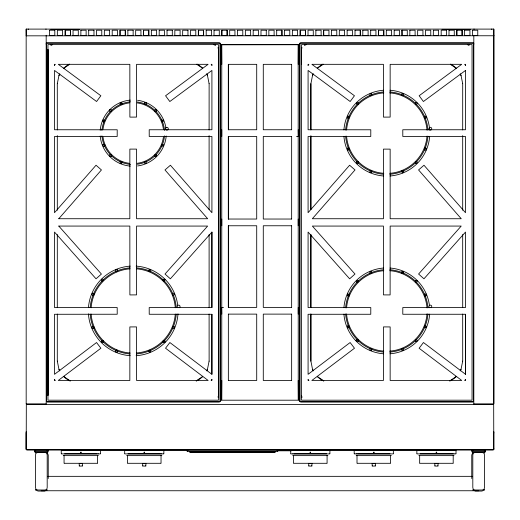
<?xml version="1.0" encoding="UTF-8"?>
<svg xmlns="http://www.w3.org/2000/svg" width="520" height="520" viewBox="0 0 520 520"><rect width="100%" height="100%" fill="white"/><g stroke="black" fill="none" stroke-linecap="round" stroke-linejoin="round"><path stroke-width="0.78" d="M47.95 395.441L47.95 44.616L218.472 44.616L218.472 400.185L47.95 400.185L47.95 49.368L47.964 395.375M211.9 374.283L211.906 314.269L211.919 374.322L169.871 342.537L165.535 348.225L208.15 380.478L136.578 380.478L136.539 326.905L129.851 326.931L129.844 380.478L58.266 380.478L100.893 348.244L96.551 342.537L54.502 374.322L54.502 314.281L117.221 314.243L117.189 307.554L54.509 307.554L54.502 232.063L96.038 278.805L101.413 274.053L58.799 226.083M211.894 307.534L211.919 232.063L211.919 307.541L149.201 307.587L149.227 314.269L211.894 314.294M301.522 64.344L301.555 44.616L472.05 44.616L472.05 400.185L301.529 400.185L301.529 49.368A4.732 4.732 0 0 1 301.892 47.554L301.529 49.368M465.478 314.294L465.498 374.322L465.491 314.269L402.786 314.262L402.812 307.554L465.498 307.541L465.504 232.063L423.963 278.805L418.594 274.034L461.214 226.07L390.156 226.07L390.117 294.925L383.435 294.892L383.422 226.07L312.364 226.07L354.985 274.034L349.635 278.817L308.081 232.063L308.081 307.541L370.799 307.587L370.773 314.269L308.081 314.281L308.081 374.322L350.129 342.537L354.478 348.244L311.851 380.478L383.422 380.478L383.461 326.905L390.15 326.931L390.15 380.465L461.734 380.478L419.12 348.263L423.429 342.524L465.491 374.263M493.818 403.936L493.838 29.101M465.491 70.499L465.491 129.753L402.786 129.76L402.812 136.468L465.498 136.481L465.498 212.693L423.982 165.237L418.568 169.949L461.247 218.732L390.156 218.732L390.15 149.13L383.461 149.103L383.422 218.732L312.338 218.732L355.017 169.949L349.615 165.224L308.081 212.686L308.081 136.481L370.773 136.468L370.799 129.785L308.094 129.753L308.081 70.441L350.162 101.51L354.445 95.752L311.896 64.324L383.422 64.331L383.461 117.124L390.15 117.091L390.15 64.344L461.688 64.324L419.153 95.739L423.397 101.523L465.478 70.48M211.913 232.083L170.365 278.817L165.016 274.034L207.636 226.077L136.578 226.07L136.565 294.892L129.883 294.925L129.844 226.07L58.786 226.07M54.516 65.305L55.257 64.331L54.509 64.331L54.502 65.364M308.1 65.305L308.841 64.331L308.094 64.331L308.081 65.364M465.491 379.509L465.498 380.465L464.718 380.478L465.491 379.457M57.311 83.701L58.981 75.322M206.785 370.851A21.924 21.924 0 0 0 207.422 369.447L209.105 361.107M312.559 75.322L310.895 83.701L310.895 129.935L310.875 83.635M460.363 370.851A21.924 21.924 0 0 0 461.006 369.447L462.69 361.107M26.163 29.101L26.182 403.936M46.443 43.114L46.443 401.694L47.385 402.084L219.037 402.084L219.98 401.694L220.369 400.751L220.369 44.057L219.98 43.114L219.037 42.725L47.385 42.725L46.443 43.114L46.052 44.057M49.517 30.212L49.569 35.516L54.802 35.496L54.821 30.264M62.634 35.445L57.33 35.445L57.35 30.212L62.634 30.212L62.589 35.496M70.46 35.49L70.466 30.212L70.466 35.496L65.182 35.496L65.163 30.264L70.466 30.264M73.067 35.496L73.028 30.219L78.299 30.212L78.299 35.496L72.995 35.445M80.847 30.264L86.132 30.212L86.132 35.496L80.847 35.496L80.899 30.212M88.68 30.212L88.731 35.516L93.964 35.496L93.99 30.264M101.797 35.445L96.492 35.445L96.512 30.212L101.797 30.212L101.751 35.496M109.655 35.445L104.325 35.445L104.358 30.219L109.655 30.264M26.319 404.443L26.208 449.735M109.623 35.49L109.629 30.264M112.229 35.496L112.19 30.219L117.462 30.212L117.462 35.496L112.158 35.445M125.288 35.49L125.294 30.212L125.294 35.496L120.01 35.496L119.99 30.264L125.294 30.264M109.889 109.791L109.889 111.462M127.842 30.212L127.894 35.516L133.133 35.496L133.153 30.264M34.762 449.852L34.762 452.069M46.182 403.936L46.182 35.243M35.516 452.485L35.984 452.953L35.516 455.032L35.516 487.461L35.984 489.541L35.516 490.009L38.064 491.062L44.642 491.062L47.19 490.009L46.722 489.541L47.19 487.461L47.19 455.032L46.722 452.953L47.19 452.485L48.243 455.032L48.243 478.543M120.205 102.895L120.205 104.566M109.889 154.765L109.889 156.429M140.966 35.445L135.655 35.445L135.674 30.212L140.966 30.212L140.913 35.496M47.944 452.069L47.944 449.852M120.205 161.727L120.205 163.326M148.785 35.49L148.798 30.212L148.798 35.496L143.507 35.496L143.488 30.264L148.798 30.264M151.346 30.264L156.631 30.212L156.631 35.496L151.392 35.516L151.32 30.264M93.808 295.081L93.808 293.41M93.808 328.413L92.151 328.4L92.138 326.742M159.178 30.264L164.463 30.212L164.463 35.496L159.178 35.496L159.224 30.212M93.795 328.4L93.808 326.742M146.211 104.566L144.56 104.552L144.547 102.895M146.198 104.552L146.211 102.895M167.011 30.212L167.056 35.516L172.296 35.496L172.315 30.264M103.246 340.873C104.819 343.317 100.041 343.252 101.582 340.873M117.377 271.512L117.377 269.841M156.526 111.462L156.526 109.791M146.198 163.312C146.991 158.516 141.557 164.268 146.211 163.326M180.128 35.445L174.817 35.445L174.844 30.212L180.128 30.212L180.076 35.496M187.98 35.445L182.65 35.445L182.683 30.219L187.98 30.264M156.526 156.429L156.526 154.765M187.947 35.49L187.961 30.264M117.364 351.969C118.157 347.172 112.723 352.924 117.377 351.981M190.554 35.496L190.515 30.219L195.793 30.212L195.793 35.496L190.483 35.445M203.613 35.49L203.625 30.212L203.625 35.496L198.341 35.496L198.315 30.264L203.625 30.264M206.174 30.212L206.219 35.516L211.458 35.496L211.478 30.264M214.006 30.264L219.291 30.212L219.291 35.496L214.006 35.496L214.052 30.212M221.761 44.739L221.761 399.737M227.11 35.49L227.123 30.212L227.123 35.496L221.839 35.496L221.819 30.264L227.123 30.264M172.608 293.41L172.608 295.081M164.84 340.873C166.406 343.317 161.629 343.252 163.169 340.873M229.717 35.496L229.671 30.212L234.956 30.212L234.942 35.49L229.651 35.445M237.504 30.264L242.788 30.212L242.788 35.496L237.504 35.496L237.549 30.212M172.608 326.742L172.608 328.413M250.64 35.445L250.64 30.264M253.169 30.264L258.453 30.212L258.453 35.496L253.169 35.496L253.214 30.212M266.305 35.445L260.981 35.445L261.007 30.219L266.305 30.264M266.272 35.49L266.286 30.264M268.879 35.496L268.834 30.212L274.118 30.212L274.105 35.49L268.814 35.445M276.666 30.264L281.95 30.212L281.95 35.496L276.666 35.496L276.718 30.212M281.938 35.49L281.95 30.264M284.499 30.264L289.783 30.212L289.783 35.496L284.479 35.445L284.479 30.264M292.331 30.264L297.615 30.212L297.615 35.496L292.331 35.496L292.383 30.212M300.021 43.114L300.021 401.694L299.631 400.751L299.631 44.057L300.021 43.114L300.963 42.725L472.615 42.725L473.558 43.114L473.947 44.057M219.98 401.694L219.98 43.114M305.442 35.49L305.448 30.212L305.448 35.496L300.163 35.496L300.144 30.264L305.448 30.264M308.048 35.496L307.996 30.212L313.281 30.212L313.274 35.49L307.976 35.445M315.829 30.264L321.113 30.212L321.113 35.496L315.829 35.496L315.881 30.212M323.661 30.264L328.965 30.264L328.945 35.496L323.713 35.516L323.661 30.212L323.713 35.496M331.494 30.264L336.778 30.212L336.778 35.496L331.494 35.496L331.546 30.212M344.63 35.445L339.307 35.445L339.332 30.219L344.63 30.264M344.604 35.49L344.611 30.264M347.159 30.264L352.443 30.212L352.443 35.496L347.139 35.445L347.139 30.264M354.991 30.264L360.276 30.212L360.276 35.496L354.991 35.496L355.043 30.212M360.269 35.49L360.276 30.264M362.824 30.264L368.108 30.212L368.108 35.496L362.804 35.445L362.804 30.264M347.457 116.331L347.457 118.001M275.008 452.147L275.008 451.809M370.656 30.264L375.941 30.212L375.941 35.496L370.656 35.496L370.708 30.212M358.163 102.882C359.249 107.153 353.554 101.966 358.163 102.81M347.457 148.226L347.457 149.89M383.767 35.49L383.773 30.212L383.773 35.496L378.488 35.496L378.469 30.264L383.773 30.264M371.676 95.446L371.676 93.782M386.321 30.264L391.606 30.212L391.606 35.496L386.301 35.445L386.301 30.264M394.154 30.264L399.438 30.212L399.438 35.496L394.154 35.496L394.206 30.212M401.986 30.264L407.29 30.264L407.271 35.496L402.038 35.496L401.986 30.212L402.038 35.496M371.676 172.445L371.676 170.775M347.457 294.132L347.457 295.802M349.128 295.802L349.128 294.132L347.522 294.132M409.819 30.264L415.103 30.212L415.103 35.496L409.819 35.496L409.871 30.212M347.457 326.092L347.457 327.691M401.901 93.782L401.901 95.446M422.929 35.49L417.651 35.496L417.664 30.219L422.935 30.212L422.955 35.445M371.663 273.234C372.457 268.437 367.022 274.19 371.676 273.247M358.15 341.198C359.326 336.668 352.911 341.601 358.163 341.211M415.435 102.823C420.024 102.141 414.44 107.166 415.422 102.81M425.536 35.496L425.484 30.212L430.768 30.212L430.762 35.49L425.464 35.445M433.316 30.264L438.601 30.212L438.601 35.496L433.316 35.496L433.368 30.212M401.966 170.775C401.434 176.066 406.504 169.598 401.901 170.775M371.676 350.246L371.676 348.575M426.121 118.001L426.121 116.331M446.459 35.445L446.459 30.264M448.981 30.264L454.266 30.212L454.266 35.496L448.981 35.496L449.033 30.212M426.121 149.89L426.121 148.226M401.901 271.648L401.901 273.247M462.091 35.49L462.098 30.212L462.098 35.496L456.813 35.496L456.794 30.264L462.098 30.264M464.646 30.264L469.931 30.212L469.931 35.496L464.626 35.445L464.626 30.264M472.478 30.264L477.763 30.212L477.763 35.496L472.478 35.496L472.531 30.212M401.901 348.575L401.901 350.246M426.121 295.802L426.121 294.132M415.435 341.198C419.816 342.206 414.629 336.674 415.422 341.211M426.107 327.678C426.901 322.881 421.466 328.633 426.121 327.691M493.838 35.828L493.838 35.438M300.021 401.694L300.963 402.084L472.615 402.084L473.558 401.694L473.558 43.114M472.056 449.852L472.056 452.069M471.757 478.543L471.757 455.032L472.81 452.485L473.278 452.953L472.81 455.032L472.81 487.461L473.278 489.541L472.81 490.009L475.358 491.062L481.936 491.062L484.484 490.009L484.016 489.541L484.484 487.461L484.484 455.032L484.016 452.953L484.484 452.485M485.238 452.069L485.238 449.852M493.792 449.735L493.682 404.443M493.838 448.688L493.838 449.079M58.799 218.712L101.433 169.949L96.038 165.224L54.496 212.686L54.502 136.481L117.189 136.468L117.221 129.785L54.509 129.753L54.502 70.441L96.584 101.51L100.861 95.752L58.311 64.324L129.844 64.331L129.883 117.124L136.565 117.091L136.565 64.344L208.104 64.324L165.568 95.771L169.819 101.523L211.913 70.441L211.919 129.74L149.208 129.76L149.227 136.468L211.919 136.481L211.919 212.693L170.404 165.237L164.983 169.949L207.662 218.732L136.578 218.732L136.539 149.103L129.857 149.103L129.844 218.732L58.773 218.725M211.906 65.286L211.159 64.331L211.919 64.344L211.919 65.364M465.491 65.338L464.744 64.331L465.498 64.344L465.498 65.364M54.509 379.509L55.282 380.478L54.509 380.478L54.509 379.457M59.865 74.081L59.001 75.374A21.924 21.924 0 0 1 59.638 73.957M313.443 74.081L312.579 75.374A21.924 21.924 0 0 1 313.216 73.957M206.557 370.728L207.422 369.434M460.135 370.728L461 369.434M26.163 35.828L493.766 35.757M46.182 29.12L45.741 29.12M120.27 104.566L121.862 104.552L121.875 102.895M221.819 44.798L298.24 44.739M26.163 449.079L26.163 431.697M172.679 328.413L174.265 328.4L174.278 326.742M491.913 29.146L491.413 29.146M79.203 466.057L79.391 465.875A3.439 2.431 0 0 0 82.27 465.875L82.453 466.057M79.203 463.437L79.391 463.619A3.439 2.431 0 0 1 82.27 463.619L82.453 463.437M142.649 466.057L142.831 465.875A3.439 2.431 0 0 0 145.71 465.875L145.899 466.057M142.649 463.437L142.831 463.619A3.439 2.431 0 0 1 145.71 463.619L145.899 463.437M187.2 451.581L187.272 451.51A1.567 1.105 -90 0 1 187.272 450.249L187.2 450.184M189.93 452.147L190.093 451.809L274.976 451.841M424.457 295.802L424.469 294.144L426.107 294.144M277.739 451.581L277.667 451.51A1.567 1.105 -90 0 0 277.667 450.249L277.739 450.184M308.698 466.057L308.887 465.875A3.439 2.431 0 0 0 311.766 465.875L311.948 466.057M308.698 463.437L308.887 463.619A3.439 2.431 0 0 1 311.766 463.619L311.948 463.437M372.144 466.057L372.326 465.875A3.439 2.431 0 0 0 375.213 465.875L375.394 466.057M372.144 463.437L372.326 463.619A3.439 2.431 0 0 1 375.213 463.619L375.394 463.437M473.818 403.936L473.818 35.243M434.804 466.057L434.987 465.875A3.439 2.431 0 0 0 437.873 465.875L438.054 466.057M434.804 463.437L434.987 463.619A3.439 2.431 0 0 1 437.873 463.619L438.054 463.437M493.838 431.697L493.792 449.235L493.298 449.735L26.702 449.735L26.208 449.235L26.208 432.523M493.792 432.523L493.792 433.024M69.576 64.37L63.752 68.257A21.924 21.924 0 0 1 69.453 64.136M323.154 64.37L317.337 68.257A21.924 21.924 0 0 1 323.037 64.136M196.196 380.874L202.664 376.551M449.781 380.874L456.248 376.551M308.808 380.465L308.081 379.431L308.081 380.465L308.822 380.432M26.234 29.172L26.624 29.12M28.587 29.146L28.087 29.146M49.53 30.219L54.795 30.219M65.234 30.212L65.234 35.496M88.692 30.219L93.958 30.219M46.611 43.284L219.804 43.284M120.062 30.212L120.062 35.496M127.855 30.219L133.12 30.219M143.559 30.212L143.559 35.496M167.018 30.219L172.283 30.219M198.386 30.212L198.386 35.496M206.18 30.219L211.445 30.219M221.884 30.212L221.884 35.496M250.569 35.496L245.317 35.445M300.216 30.212L300.216 35.496M300.196 43.284L473.388 43.284M378.541 30.212L378.541 35.496M456.865 30.212L456.865 35.496M446.387 35.496L441.129 35.445M474.26 29.12L473.818 29.12M26.462 404.586L493.538 404.586M46.098 403.858L26.266 403.858M219.804 401.525L46.611 401.525M34.964 450.053L35.867 449.852M35.984 452.953L38.064 452.485L44.642 452.485L46.722 452.953M47.736 451.867L34.964 451.867M187.272 450.249L277.667 450.249M46.722 489.541L44.642 490.009L38.064 490.009L35.984 489.541M473.388 401.525L300.196 401.525M274.976 452.114L189.956 452.114M277.667 451.51L187.272 451.51M493.734 403.858L473.902 403.858M472.257 450.053L473.168 449.852M473.278 452.953L475.358 452.485L481.936 452.485L484.016 452.953M493.538 449.475L26.462 449.475M485.037 451.867L472.257 451.867M484.016 489.541L481.936 490.009L475.358 490.009L473.278 489.541M120.218 102.908L121.875 102.966M109.902 109.805C112.288 108.186 112.34 113.002 109.954 111.462M144.56 102.908L146.198 102.908M156.462 111.462C154.265 113.009 154.037 108.29 156.52 109.805M371.612 95.446C369.415 96.999 369.187 92.281 371.663 93.788M109.902 154.778C112.288 153.16 112.34 157.976 109.954 156.429M401.915 93.788C404.3 92.17 404.359 96.993 401.966 95.446M120.218 161.668C122.603 160.049 122.662 164.873 120.27 163.326M156.462 156.429C154.265 157.983 154.037 153.263 156.52 154.778M347.471 116.344C349.856 114.725 349.915 119.548 347.522 118.001M426.056 118.001C423.859 119.548 423.631 114.829 426.107 116.344M347.471 148.233C349.856 146.614 349.915 151.437 347.522 149.89M426.056 149.89C423.859 151.444 423.631 146.725 426.107 148.233M371.612 172.445C369.479 173.888 369.161 169.325 371.663 170.787M117.312 271.512C115.109 273.065 114.888 268.346 117.364 269.854M93.743 295.081C91.54 296.634 91.319 291.915 93.795 293.423M172.62 293.423C175.006 291.805 175.065 296.627 172.679 295.081M92.151 326.755L93.795 326.755M401.915 271.589C404.3 269.971 404.359 274.794 401.966 273.247M101.595 340.886L103.246 340.938M172.62 326.755L174.278 326.807M349.115 295.789L347.471 295.789M163.183 340.886L164.84 340.938M426.107 295.789L424.469 295.789M347.471 326.034C349.856 324.415 349.915 329.238 347.522 327.691M371.612 350.246C369.415 351.793 369.187 347.074 371.663 348.589M401.915 348.589C404.3 346.97 404.359 351.793 401.966 350.246M52.676 44.636L50.869 44.993A4.732 4.732 0 0 1 52.676 44.636A4.706 4.706 0 0 0 50.843 44.967M306.261 44.636L304.447 44.993A4.732 4.732 0 0 1 306.261 44.636A4.706 4.706 0 0 0 304.421 44.967M296.524 136.481L298.363 136.474L298.226 129.747M223.496 307.385L221.637 307.392L221.774 314.119M26.546 29.101L493.454 29.101M50.908 29.348L79.417 29.348M442.15 29.348L470.659 29.348M250.608 30.219L245.343 30.219L245.381 35.496M446.426 30.219L441.162 30.219L441.2 35.496M221.774 64.337L221.624 44.616L298.363 44.609L298.226 64.337M228.358 64.337L256.711 64.337L256.718 129.747L228.358 129.747M291.642 64.337L263.289 64.337L263.283 129.747L291.642 129.747M221.774 129.747L221.774 136.474M228.358 136.474L256.711 136.474L256.718 219.037L228.358 219.037M291.642 136.474L263.289 136.474L263.283 219.037L291.642 219.037M221.774 219.037L221.774 225.764M298.226 219.037L298.226 225.764M228.358 225.764L256.711 225.764L256.718 307.385L228.358 307.392M291.642 225.764L263.289 225.764L263.283 307.385L291.642 307.392M298.226 307.392L298.226 314.119M228.358 314.119L256.711 314.119L256.718 380.465L228.358 380.471M291.642 314.119L263.289 314.119L263.283 380.465L291.642 380.471M221.774 380.471L221.624 400.192M298.22 380.471L298.376 400.192M221.637 400.199L298.363 400.199M26.787 449.943L188.208 449.943M277.062 449.943L493.214 449.943M91.013 450.099L187.694 450.099M277.062 450.099L428.987 450.099M61.36 450.216L100.295 450.216M124.806 450.216L163.742 450.216M290.856 450.216L329.791 450.216M354.302 450.216L393.237 450.216M416.962 450.216L455.897 450.216M277.427 450.411L291.207 450.411M277.427 450.801L291.207 450.801M34.301 450.957L48.399 450.957M471.601 450.957L485.7 450.957M189.858 451.978L275.08 451.978M229.613 452.29L235.319 452.29M64.578 453.817L97.078 453.817M98.078 453.817L98.416 453.817M128.024 453.817L160.517 453.817M161.519 453.817L161.857 453.817M292.74 453.817L293.079 453.817M294.079 453.817L326.573 453.817M356.181 453.817L356.519 453.817M357.519 453.817L390.019 453.817M420.179 453.817L452.679 453.817M453.681 453.817L454.019 453.817M61.36 453.901L100.295 453.901M124.806 453.901L163.742 453.901M290.856 453.901L329.791 453.901M354.302 453.901L393.237 453.901M416.962 453.901L455.897 453.901M63.245 455.624L98.416 455.624M126.685 455.624L161.857 455.624M292.74 455.624L327.912 455.624M356.181 455.624L391.359 455.624M418.841 455.624L454.019 455.624M64.181 463.3L97.474 463.3M127.627 463.3L160.921 463.3M293.677 463.3L326.969 463.3M357.123 463.3L390.416 463.3M419.783 463.3L453.076 463.3M47.736 476.34L472.264 476.34M41.242 490.75L478.757 490.75M467.324 44.636L469.131 44.993A4.732 4.732 0 0 0 467.324 44.636A4.706 4.706 0 0 1 469.157 44.967M213.739 44.636L215.553 44.993A4.732 4.732 0 0 0 213.739 44.636A4.706 4.706 0 0 1 215.579 44.967M493.376 29.12L493.766 29.172M484.133 449.852L485.037 450.053M46.833 449.852L47.736 450.053M450.424 64.37L456.248 68.257A21.924 21.924 0 0 0 450.548 64.136M196.846 64.37L202.664 68.257A21.924 21.924 0 0 0 196.963 64.136M317.337 376.551L323.804 380.874M63.752 376.551L70.219 380.874M460.135 74.081L461 75.374A21.924 21.924 0 0 0 460.363 73.957M206.557 74.081L207.422 75.374A21.924 21.924 0 0 0 206.785 73.957M310.895 314.061L310.895 361.107L312.559 369.486L313.443 370.728M57.311 361.107L58.981 369.486L59.865 370.728M298.181 44.798L298.24 399.737M26.234 35.757L26.163 29.484M461.019 75.322L462.69 83.701M218.472 49.368L218.108 47.554A4.732 4.732 0 0 1 218.472 49.368L218.452 395.375M207.441 75.322L209.105 83.701M493.838 29.484L493.818 403.494M462.703 83.635L462.69 129.935M462.69 135.616L462.69 210.236M462.69 234.572L462.703 307.613M462.69 314.061L462.703 361.173M456.014 450.489L456.014 453.622M453.193 455.5L453.193 463.021M419.666 455.5L419.666 463.021M416.851 450.489L416.851 453.622M393.348 450.489L393.348 453.622M390.533 455.5L390.533 463.021M357.006 455.5L357.006 463.021M354.185 450.489L354.185 453.622M329.908 450.489L329.908 453.622M327.087 455.5L327.087 463.021M310.895 135.616L310.895 209.424M310.895 307.574L310.895 234.572L310.875 307.613M310.875 136.383L310.875 209.417M310.875 314.1L310.875 361.173M293.566 455.5L293.566 463.021M291.649 64.344L291.649 129.747M291.649 136.481L291.649 219.037M291.649 225.771L291.649 307.385M291.649 314.125L291.649 380.465M290.745 450.489L290.745 453.622M228.352 314.125L228.352 380.465M209.125 83.635L209.105 129.935M209.105 135.616L209.105 209.424M209.105 234.572L209.125 307.613M209.105 314.061L209.125 361.173M163.852 450.489L163.852 453.622M161.037 455.5L161.037 463.021M127.51 455.5L127.51 463.021M124.69 450.489L124.69 453.622M100.412 450.489L100.412 453.622M97.591 455.5L97.591 463.021M64.064 455.5L64.064 463.021M61.25 450.489L61.25 453.622M57.298 83.635L57.311 129.935M57.311 135.616L57.311 210.236M57.311 234.572L57.298 307.613M57.311 314.061L57.298 361.173M434.987 465.875A2.418 1.71 -90 0 1 434.987 463.619M437.873 463.619A2.418 1.71 -90 0 1 437.873 465.875M372.326 465.875A2.418 1.71 -90 0 1 372.326 463.619M375.213 463.619A2.418 1.71 -90 0 1 375.213 465.875M308.887 465.875A2.418 1.71 -90 0 1 308.887 463.619M311.766 463.619A2.418 1.71 -90 0 1 311.766 465.875M142.831 465.875A2.418 1.71 -90 0 1 142.831 463.619M145.71 463.619A2.418 1.71 -90 0 1 145.71 465.875M79.391 465.875A2.418 1.71 -90 0 1 79.391 463.619M82.27 463.619A2.418 1.71 -90 0 1 82.27 465.875M323.739 381.004A21.924 21.924 0 0 1 317.33 376.558M313.216 370.851A21.924 21.924 0 0 1 312.579 369.447M456.255 376.558A21.924 21.924 0 0 1 449.846 381.004M70.155 381.004A21.924 21.924 0 0 1 63.745 376.558M59.638 370.851A21.924 21.924 0 0 1 58.994 369.447M202.67 376.558A21.924 21.924 0 0 1 196.261 381.004M429.637 307.743A1.404 1.404 0 0 1 429.267 305.624A1.404 1.404 0 0 1 431.418 305.624A1.404 1.404 0 0 1 431.041 307.743M177.938 307.743A1.404 1.404 0 0 1 177.567 305.624A1.404 1.404 0 0 1 179.712 305.624A1.404 1.404 0 0 1 179.342 307.743M427.947 313.995A41.275 41.275 0 0 1 389.876 352.072M383.708 352.072A41.275 41.275 0 0 1 345.631 313.995M345.631 307.827A41.275 41.275 0 0 1 383.708 269.757M389.876 269.757A41.275 41.275 0 0 1 427.947 307.827M427.947 136.195A41.275 41.275 0 0 1 389.876 174.272M383.708 174.272A41.275 41.275 0 0 1 345.631 136.195M345.631 130.026A41.275 41.275 0 0 1 383.708 91.956M389.876 91.956A41.275 41.275 0 0 1 427.947 130.026M176.241 314.139A43.154 43.154 0 0 1 136.435 353.945M129.987 353.945A43.154 43.154 0 0 1 90.174 314.139M90.174 307.684A43.154 43.154 0 0 1 129.987 267.878M136.435 267.878A43.154 43.154 0 0 1 176.241 307.684M164.495 135.85A31.402 31.402 0 0 1 137.306 164.249M130.475 164.398A31.402 31.402 0 0 1 101.927 135.85M101.927 130.37A31.402 31.402 0 0 1 130.475 101.829M137.306 101.978A31.402 31.402 0 0 1 164.495 130.37M429.669 314.125A42.998 42.998 0 0 1 390.007 353.788M383.578 353.788A42.998 42.998 0 0 1 343.915 314.125M343.915 307.697A42.998 42.998 0 0 1 383.578 268.034M390.007 268.034A42.998 42.998 0 0 1 429.423 305.298M429.669 136.325A42.998 42.998 0 0 1 390.007 175.988M383.578 175.988A42.998 42.998 0 0 1 343.915 136.325M343.915 129.896A42.998 42.998 0 0 1 383.578 90.233M390.007 90.233A42.998 42.998 0 0 1 429.669 129.896M177.989 313.846A44.876 44.876 0 0 1 136.142 355.693M130.273 355.693A44.876 44.876 0 0 1 88.426 313.846M88.484 307.242A44.876 44.876 0 0 1 130.273 266.13M136.142 266.13A44.876 44.876 0 0 1 177.703 305.052M166.212 136A33.13 33.13 0 0 1 137.534 165.958M130.319 166.114A33.13 33.13 0 0 1 100.21 136M100.21 130.221A33.13 33.13 0 0 1 130.319 100.113M137.534 100.269A33.13 33.13 0 0 1 165.952 128.076M427.011 313.924A40.332 40.332 0 0 1 389.805 351.13M383.773 351.13A40.332 40.332 0 0 1 346.567 313.924M346.567 307.899A40.332 40.332 0 0 1 383.773 270.692M389.805 270.692A40.332 40.332 0 0 1 427.011 307.899M427.011 136.123A40.332 40.332 0 0 1 389.805 173.329M383.773 173.329A40.332 40.332 0 0 1 346.567 136.123M346.567 130.097A40.332 40.332 0 0 1 383.773 92.892M389.805 92.892A40.332 40.332 0 0 1 427.011 130.097M175.305 314.067A42.211 42.211 0 0 1 136.363 353.009M130.052 353.009A42.211 42.211 0 0 1 91.117 314.067M91.117 307.756A42.211 42.211 0 0 1 130.052 268.814M136.363 268.814A42.211 42.211 0 0 1 175.305 307.756M163.41 137.085A30.465 30.465 0 0 1 137.183 163.312M129.233 163.312A30.465 30.465 0 0 1 103.005 137.085M103.005 129.136A30.465 30.465 0 0 1 129.233 102.908M137.183 102.908A30.465 30.465 0 0 1 163.41 129.136M228.352 225.771L228.352 307.385L228.352 225.771M228.352 136.481L228.352 219.037L228.352 136.481M228.352 64.344L228.352 129.747L228.352 64.344M211.913 379.457L211.133 380.478L211.906 380.478L211.913 379.457M218.472 395.441L218.108 397.254A4.732 4.732 0 0 0 218.472 395.441M103.005 120.12C102.323 124.781 107.335 119.015 103.064 120.107M103.005 144.456C102.823 149.845 107.341 143.117 103.064 144.45M101.595 279.298C100.809 283.933 106.041 278.252 101.595 279.298M161.766 120.12C160.856 124.618 166.257 119.158 161.766 120.12M161.766 144.456C160.856 148.954 166.257 143.501 161.766 144.456M149.052 269.854C148.272 274.495 153.498 268.808 149.052 269.854M163.183 279.298C162.396 283.933 167.629 278.252 163.183 279.298M149.052 350.324C148.33 354.965 153.484 349.238 149.052 350.324M356.506 161.752C355.856 166.738 361.225 160.829 356.558 161.74M356.506 280.625C355.823 285.285 360.828 279.526 356.558 280.611M415.435 161.752C414.557 166.251 419.919 160.778 415.435 161.752M415.435 280.625C414.525 285.123 419.926 279.663 415.435 280.625M81.114 452.212L80.548 452.212L80.548 452.686L81.114 452.686L81.114 452.212M144.553 452.212L143.988 452.212L143.988 452.686L144.553 452.686L144.553 452.212M310.609 452.212L310.043 452.212L310.043 452.686L310.609 452.686L310.609 452.212M374.049 452.212L373.49 452.212L373.49 452.686L374.049 452.686L374.049 452.212M436.709 452.212L436.15 452.212L436.15 452.686L436.709 452.686L436.709 452.212M301.892 397.254L301.529 395.441A4.732 4.732 0 0 0 301.892 397.254M429.124 129.428A1.404 1.404 0 0 0 431.554 129.428A1.404 1.404 0 0 0 430.339 127.322A1.404 1.404 0 0 0 429.124 129.428M165.672 129.428A1.404 1.404 0 0 0 168.103 129.428A1.404 1.404 0 0 0 166.888 127.322A1.404 1.404 0 0 0 165.672 129.428"/></g></svg>
